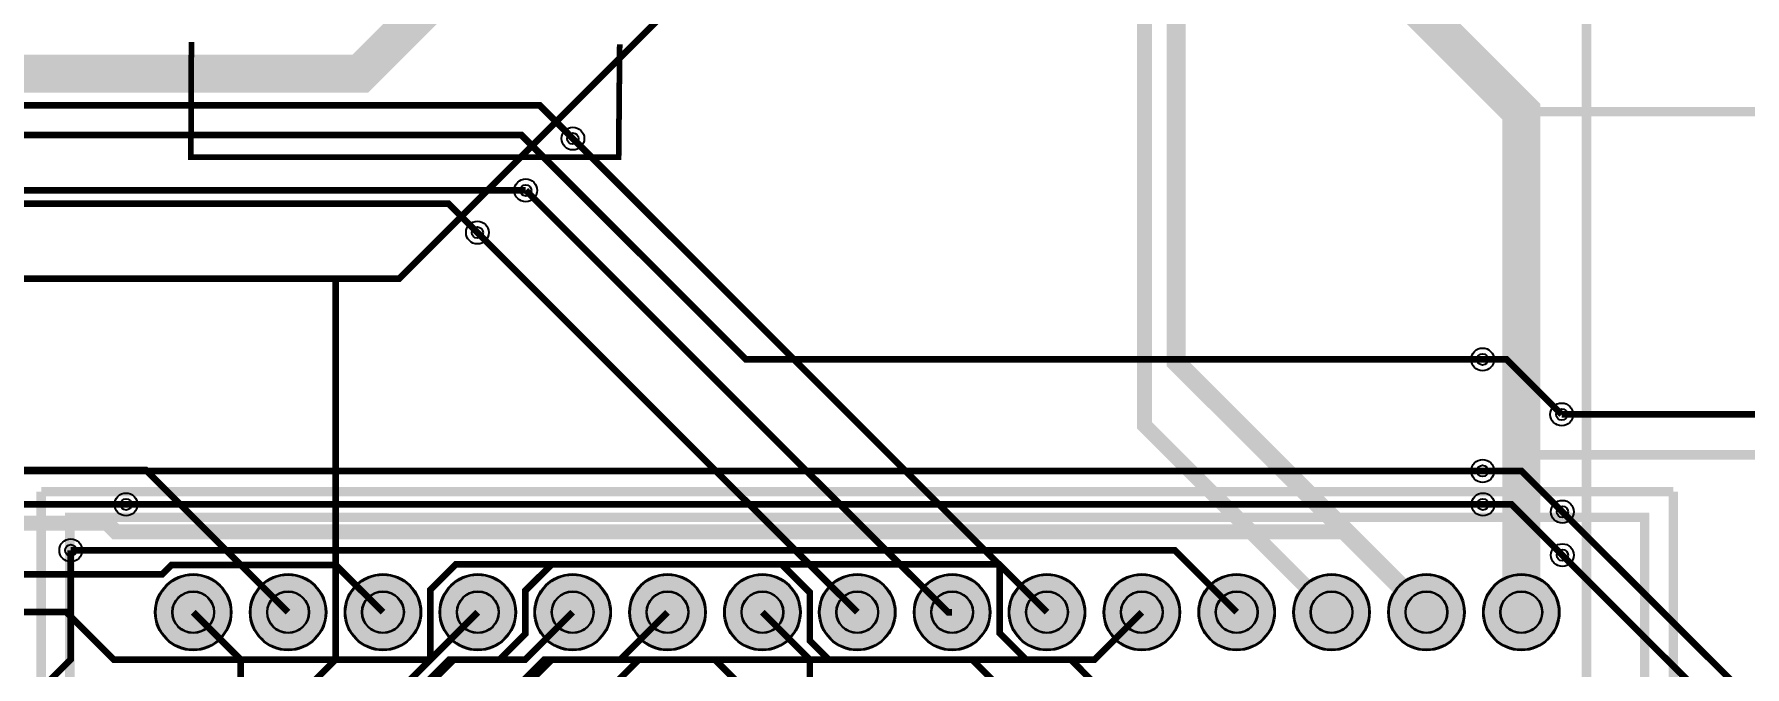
# Model space of a CAD drawing. Header units: millimetres. Extents: x 0 to 210, y -1 to 136.
# Drawn here: x 35.62 to 81.42, y 68.49 to 85.44 of the extents above; entities that cross this region are included whole.
import ezdxf

# ---------------------------------------------------------------- set-up
doc = ezdxf.new("R2010")
doc.units = ezdxf.units.MM
for name, color, linetype, true_color in [('BottomLayer', 7, 'Continuous', 0x0000ff), ('BottomSolderMaskLayer', 7, 'Continuous', 0xaa00ff), ('Hole', 7, 'Continuous', 0x222222), ('Multi-Layer', 7, 'Continuous', 0xc0c0c0), ('TopLayer', 7, 'Continuous', 0xff0000), ('TopSilkLayer', 7, 'Continuous', 0xffcc00), ('TopSolderMaskLayer', 7, 'Continuous', 0x800080)]:
    doc.layers.add(name, color=color, linetype=linetype, true_color=true_color)

msp = doc.modelspace()

# ---------------------------------------------------------------- hatches: boundary and pattern name
at = {"layer": 'BottomSolderMaskLayer'}
for points in [[(38.853, 69.952, 1), (40.904, 69.952, 1)], [(41.393, 69.952, 1), (43.444, 69.952, 1)], [(43.933, 69.952, 1), (45.984, 69.952, 1)], [(46.473, 69.952, 1), (48.524, 69.952, 1)], [(49.013, 69.952, 1), (51.064, 69.952, 1)], [(51.553, 69.952, 1), (53.604, 69.952, 1)], [(54.093, 69.952, 1), (56.144, 69.952, 1)], [(56.633, 69.952, 1), (58.684, 69.952, 1)], [(59.173, 69.952, 1), (61.224, 69.952, 1)], [(61.713, 69.952, 1), (63.764, 69.952, 1)], [(64.253, 69.952, 1), (66.304, 69.952, 1)], [(66.793, 69.952, 1), (68.844, 69.952, 1)], [(69.333, 69.952, 1), (71.384, 69.952, 1)], [(71.873, 69.952, 1), (73.924, 69.952, 1)], [(74.413, 69.952, 1), (76.464, 69.952, 1)]]:
    msp.add_hatch(color=256, dxfattribs=at).paths.add_polyline_path(points)
at = {"layer": 'Multi-Layer'}
for points in [[(38.878, 69.952, 1), (40.878, 69.952, 1)], [(41.418, 69.952, 1), (43.418, 69.952, 1)], [(43.958, 69.952, 1), (45.958, 69.952, 1)], [(46.498, 69.952, 1), (48.498, 69.952, 1)], [(49.038, 69.952, 1), (51.038, 69.952, 1)], [(51.578, 69.952, 1), (53.578, 69.952, 1)], [(54.118, 69.952, 1), (56.118, 69.952, 1)], [(56.658, 69.952, 1), (58.658, 69.952, 1)], [(59.198, 69.952, 1), (61.198, 69.952, 1)], [(61.738, 69.952, 1), (63.738, 69.952, 1)], [(64.278, 69.952, 1), (66.278, 69.952, 1)], [(66.818, 69.952, 1), (68.818, 69.952, 1)], [(69.358, 69.952, 1), (71.358, 69.952, 1)], [(71.898, 69.952, 1), (73.898, 69.952, 1)], [(74.438, 69.952, 1), (76.438, 69.952, 1)]]:
    msp.add_hatch(color=256, dxfattribs=at).paths.add_polyline_path(points)
at = {"layer": 'TopSolderMaskLayer'}
for points in [[(38.853, 69.952, 1), (40.904, 69.952, 1)], [(41.393, 69.952, 1), (43.444, 69.952, 1)], [(43.933, 69.952, 1), (45.984, 69.952, 1)], [(46.473, 69.952, 1), (48.524, 69.952, 1)], [(49.013, 69.952, 1), (51.064, 69.952, 1)], [(51.553, 69.952, 1), (53.604, 69.952, 1)], [(54.093, 69.952, 1), (56.144, 69.952, 1)], [(56.633, 69.952, 1), (58.684, 69.952, 1)], [(59.173, 69.952, 1), (61.224, 69.952, 1)], [(61.713, 69.952, 1), (63.764, 69.952, 1)], [(64.253, 69.952, 1), (66.304, 69.952, 1)], [(66.793, 69.952, 1), (68.844, 69.952, 1)], [(69.333, 69.952, 1), (71.384, 69.952, 1)], [(71.873, 69.952, 1), (73.924, 69.952, 1)], [(74.413, 69.952, 1), (76.464, 69.952, 1)]]:
    msp.add_hatch(color=256, dxfattribs=at).paths.add_polyline_path(points)

# ---------------------------------------------------------------- linework, layer by layer
at = {"layer": 'BottomLayer'}
for points, const_width in [([(42.418, 69.952), (38.608, 73.761), (30.122, 73.761), (24.586, 79.297), (24.586, 118.474), (25.829, 119.717)], 0.178), ([(92.2, 81.569), (67.698, 106.071), (65.879, 106.071), (63.598, 103.79), (63.598, 97.096), (45.39, 78.889), (43.688, 78.889)], 0.178), ([(72.898, 69.952), (66.193, 76.657), (66.193, 105.309)], 0.508), ([(72.898, 69.952), (66.192, 76.657), (66.192, 105.309)], 0.406), ([(70.358, 69.952), (65.347, 74.963), (65.347, 103.575)], 0.406), ([(76.988, 59.817), (77.185, 60.014), (77.185, 95.607), (72.702, 100.09)], 0.254), ([(50.043, 82.643), (61.468, 71.218), (61.468, 69.391), (62.178, 68.682), (63.379, 68.682), (64.007, 68.053), (64.007, 52.972), (73.893, 43.086)], 0.178), ([(43.688, 78.889), (31.338, 78.889), (28.23, 81.997)], 0.178), ([(60.198, 69.952), (60.086, 69.952), (48.782, 81.256)], 0.178), ([(57.658, 69.952), (47.487, 80.123)], 0.178), ([(43.688, 78.889), (43.688, 68.682), (42.418, 67.412)], 0.178), ([(74.402, 76.726), (75.045, 76.726), (76.52, 75.251)], 0.178), ([(74.403, 73.737), (75.444, 73.737), (76.538, 72.643)], 0.178), ([(14.562, 70.869), (15.803, 69.629), (24.109, 69.629), (27.321, 72.841), (38.079, 72.841)], 0.178), ([(76.538, 71.481), (75.178, 72.841), (74.412, 72.841)], 0.178), ([(28.026, 61.651), (28.026, 61.893), (29.815, 63.682), (31.591, 63.682), (36.599, 68.691), (36.599, 71.61)], 0.178), ([(63.367, 58.843), (61.467, 60.742), (61.467, 67.949), (60.735, 68.681), (56.895, 68.681), (56.388, 69.187), (56.388, 70.48), (55.63, 71.238), (46.912, 71.238), (46.228, 70.555), (46.228, 68.682), (44.958, 67.412)], 0.178), ([(45.499, 60.599), (44.614, 61.485), (43.827, 61.485), (41.149, 64.163), (41.149, 68.681), (39.878, 69.952)], 0.178), ([(42.872, 63.291), (46.228, 66.648), (46.228, 68.056), (46.854, 68.682), (48.768, 68.682), (50.038, 69.952)], 0.178), ([(52.578, 69.952), (51.307, 68.681), (49.482, 68.681), (48.768, 67.967), (48.768, 66.012), (47.038, 64.282)], 0.178), ([(55.118, 69.952), (56.388, 68.682), (56.388, 66.871), (52.269, 62.751)], 0.178), ([(55.118, 67.412), (53.848, 68.682), (51.814, 68.682), (51.308, 68.176), (51.308, 51.359), (52.832, 49.835)], 0.178)]:
    msp.add_lwpolyline(points, dxfattribs=dict(at, const_width=const_width))
at = {"layer": 'BottomSolderMaskLayer'}
for centre, radius in [((39.878, 69.952), 1.025), ((42.418, 69.952), 1.025), ((44.958, 69.952), 1.025), ((47.498, 69.952), 1.025), ((50.038, 69.952), 1.025), ((52.578, 69.952), 1.025), ((55.118, 69.952), 1.025), ((57.658, 69.952), 1.025), ((60.198, 69.952), 1.025), ((62.738, 69.952), 1.025), ((65.278, 69.952), 1.025), ((67.818, 69.952), 1.025), ((70.358, 69.952), 1.025), ((72.898, 69.952), 1.025), ((75.438, 69.952), 1.025), ((39.878, 69.952), 0.564), ((42.418, 69.952), 0.564), ((44.958, 69.952), 0.564), ((47.498, 69.952), 0.564), ((50.038, 69.952), 0.564), ((52.578, 69.952), 0.564), ((55.118, 69.952), 0.564), ((57.658, 69.952), 0.564), ((60.198, 69.952), 0.564), ((62.738, 69.952), 0.564), ((65.278, 69.952), 0.564), ((67.818, 69.952), 0.564), ((70.358, 69.952), 0.564), ((72.898, 69.952), 0.564), ((75.438, 69.952), 0.564)]:
    msp.add_circle(centre, radius, dxfattribs=at)
at = {"layer": 'Hole'}
for centre in [(50.043, 82.643), (48.782, 81.255), (47.487, 80.123), (74.402, 76.726), (76.52, 75.251), (74.403, 73.737), (38.079, 72.841), (74.412, 72.841), (76.538, 72.643), (36.599, 71.61), (76.538, 71.481)]:
    msp.add_circle(centre, 0.152, dxfattribs=at)
at = {"layer": 'Multi-Layer'}
for centre, radius in [((50.043, 82.643), 0.305), ((48.782, 81.255), 0.305), ((47.487, 80.123), 0.305), ((74.402, 76.726), 0.305), ((76.52, 75.251), 0.305), ((74.403, 73.737), 0.305), ((38.079, 72.841), 0.305), ((74.412, 72.841), 0.305), ((76.538, 72.643), 0.305), ((36.599, 71.61), 0.305), ((76.538, 71.481), 0.305), ((39.878, 69.952), 1), ((42.418, 69.952), 1), ((44.958, 69.952), 1), ((47.498, 69.952), 1), ((50.038, 69.952), 1), ((52.578, 69.952), 1), ((55.118, 69.952), 1), ((57.658, 69.952), 1), ((60.198, 69.952), 1), ((62.738, 69.952), 1), ((65.278, 69.952), 1), ((67.818, 69.952), 1), ((70.358, 69.952), 1), ((72.898, 69.952), 1), ((75.438, 69.952), 1), ((39.878, 69.952), 0.55), ((42.418, 69.952), 0.55), ((44.958, 69.952), 0.55), ((47.498, 69.952), 0.55), ((50.038, 69.952), 0.55), ((52.578, 69.952), 0.55), ((55.118, 69.952), 0.55), ((57.658, 69.952), 0.55), ((60.198, 69.952), 0.55), ((62.738, 69.952), 0.55), ((65.278, 69.952), 0.55), ((67.818, 69.952), 0.55), ((70.358, 69.952), 0.55), ((72.898, 69.952), 0.55), ((75.438, 69.952), 0.55)]:
    msp.add_circle(centre, radius, dxfattribs=at)
at = {"layer": 'TopLayer'}
for points, const_width in [([(56.133, 97.104), (61.697, 97.104), (75.438, 83.363), (75.438, 69.952)], 1.016), ([(61.697, 97.104), (75.438, 83.363)], 0.254), ([(106.704, 91.466), (98.601, 83.363), (75.438, 83.363)], 0.254), ([(18.135, 89.967), (23.723, 84.379), (44.348, 84.379), (47.193, 87.224), (50.723, 87.224)], 1.016), ([(20.143, 87.959), (23.723, 84.379), (44.349, 84.379), (47.193, 87.224), (50.723, 87.224)], 0.406), ([(50.043, 82.643), (49.153, 83.534), (3.024, 83.534), (0.208, 80.718), (0.208, 69.204), (1.634, 67.778), (4.515, 67.778), (4.87, 67.423), (4.87, 45.983), (4.572, 45.685), (4.572, 45.127), (5.681, 44.018), (6.102, 44.018)], 0.178), ([(75.438, 83.363), (75.438, 74.168)], 0.254), ([(21.989, 82.738), (48.663, 82.738), (54.674, 76.726), (74.402, 76.726)], 0.178), ([(12.564, 73.16), (12.564, 73.54), (20.28, 81.256), (48.782, 81.256)], 0.178), ([(47.487, 80.123), (46.712, 80.898), (22.773, 80.898), (21.941, 80.066), (21.941, 78.679), (15.171, 71.909), (12.825, 71.909)], 0.178), ([(92.05, 69.952), (93.43, 71.331), (93.43, 74.436), (92.615, 75.251), (76.52, 75.251)], 0.178), ([(75.438, 74.168), (75.438, 69.952)], 0.254), ([(75.438, 74.168), (88.362, 74.168), (88.362, 74.168)], 0.254), ([(10.343, 67.542), (10.369, 67.517), (15.587, 67.517), (17.768, 69.698), (22.148, 69.698), (22.2, 69.75), (22.2, 70.934), (25.003, 73.737), (74.403, 73.737)], 0.178), ([(74.412, 72.841), (38.079, 72.841)], 0.178), ([(72.898, 69.952), (70.744, 72.106), (37.807, 72.106), (37.575, 72.338), (25.195, 72.338), (23.648, 70.79)], 0.406), ([(76.538, 72.643), (83.568, 65.613), (95.866, 65.613), (96.053, 65.426)], 0.178), ([(36.599, 71.61), (66.16, 71.61), (67.818, 69.952)], 0.178), ([(76.538, 71.481), (82.805, 65.214), (94.854, 65.214), (95.584, 64.484), (110.345, 64.484), (112.726, 62.103)], 0.178), ([(62.738, 69.952), (61.458, 71.232), (49.474, 71.232), (48.768, 70.527), (48.768, 69.37), (48.081, 68.683), (46.735, 68.683), (46.228, 68.176), (46.228, 66.755), (43.337, 63.864), (24.342, 63.864), (23.648, 63.17)], 0.178), ([(23.648, 68.25), (26.366, 70.969), (39.049, 70.969), (39.3, 71.22), (43.689, 71.22), (44.958, 69.952)], 0.178), ([(23.648, 65.71), (27.897, 69.96), (36.474, 69.96), (37.752, 68.682), (46.228, 68.682), (47.498, 69.952)], 0.178), ([(65.278, 69.952), (64.007, 68.68), (49.276, 68.68), (48.767, 68.171), (48.767, 66.886), (44.591, 62.71), (27.172, 62.71), (25.092, 60.63), (23.648, 60.63)], 0.178)]:
    msp.add_lwpolyline(points, dxfattribs=dict(at, const_width=const_width))
at = {"layer": 'TopSilkLayer'}
for points, const_width in [([(51.297, 85.169), (51.269, 82.148), (39.816, 82.148), (39.829, 85.23)], 0.152), ([(79.508, 73.183), (37.508, 73.183), (35.808, 73.183)], 0.254), ([(35.808, 73.183), (35.808, 64.182)], 0.254), ([(79.508, 73.183), (79.508, 64.182)], 0.254)]:
    msp.add_lwpolyline(points, dxfattribs=dict(at, const_width=const_width))
at = {"layer": 'TopSilkLayer', "const_width": 0.254}
msp.add_lwpolyline([(36.576, 72.492), (78.74, 72.492), (78.74, 64.999), (36.576, 64.999), (36.576, 72.492)], close=True, dxfattribs=at)
at = {"layer": 'TopSolderMaskLayer'}
for centre, radius in [((39.878, 69.952), 1.025), ((42.418, 69.952), 1.025), ((44.958, 69.952), 1.025), ((47.498, 69.952), 1.025), ((50.038, 69.952), 1.025), ((52.578, 69.952), 1.025), ((55.118, 69.952), 1.025), ((57.658, 69.952), 1.025), ((60.198, 69.952), 1.025), ((62.738, 69.952), 1.025), ((65.278, 69.952), 1.025), ((67.818, 69.952), 1.025), ((70.358, 69.952), 1.025), ((72.898, 69.952), 1.025), ((75.438, 69.952), 1.025), ((39.878, 69.952), 0.564), ((42.418, 69.952), 0.564), ((44.958, 69.952), 0.564), ((47.498, 69.952), 0.564), ((50.038, 69.952), 0.564), ((52.578, 69.952), 0.564), ((55.118, 69.952), 0.564), ((57.658, 69.952), 0.564), ((60.198, 69.952), 0.564), ((62.738, 69.952), 0.564), ((65.278, 69.952), 0.564), ((67.818, 69.952), 0.564), ((70.358, 69.952), 0.564), ((72.898, 69.952), 0.564), ((75.438, 69.952), 0.564)]:
    msp.add_circle(centre, radius, dxfattribs=at)

doc.saveas('drawing.dxf')
